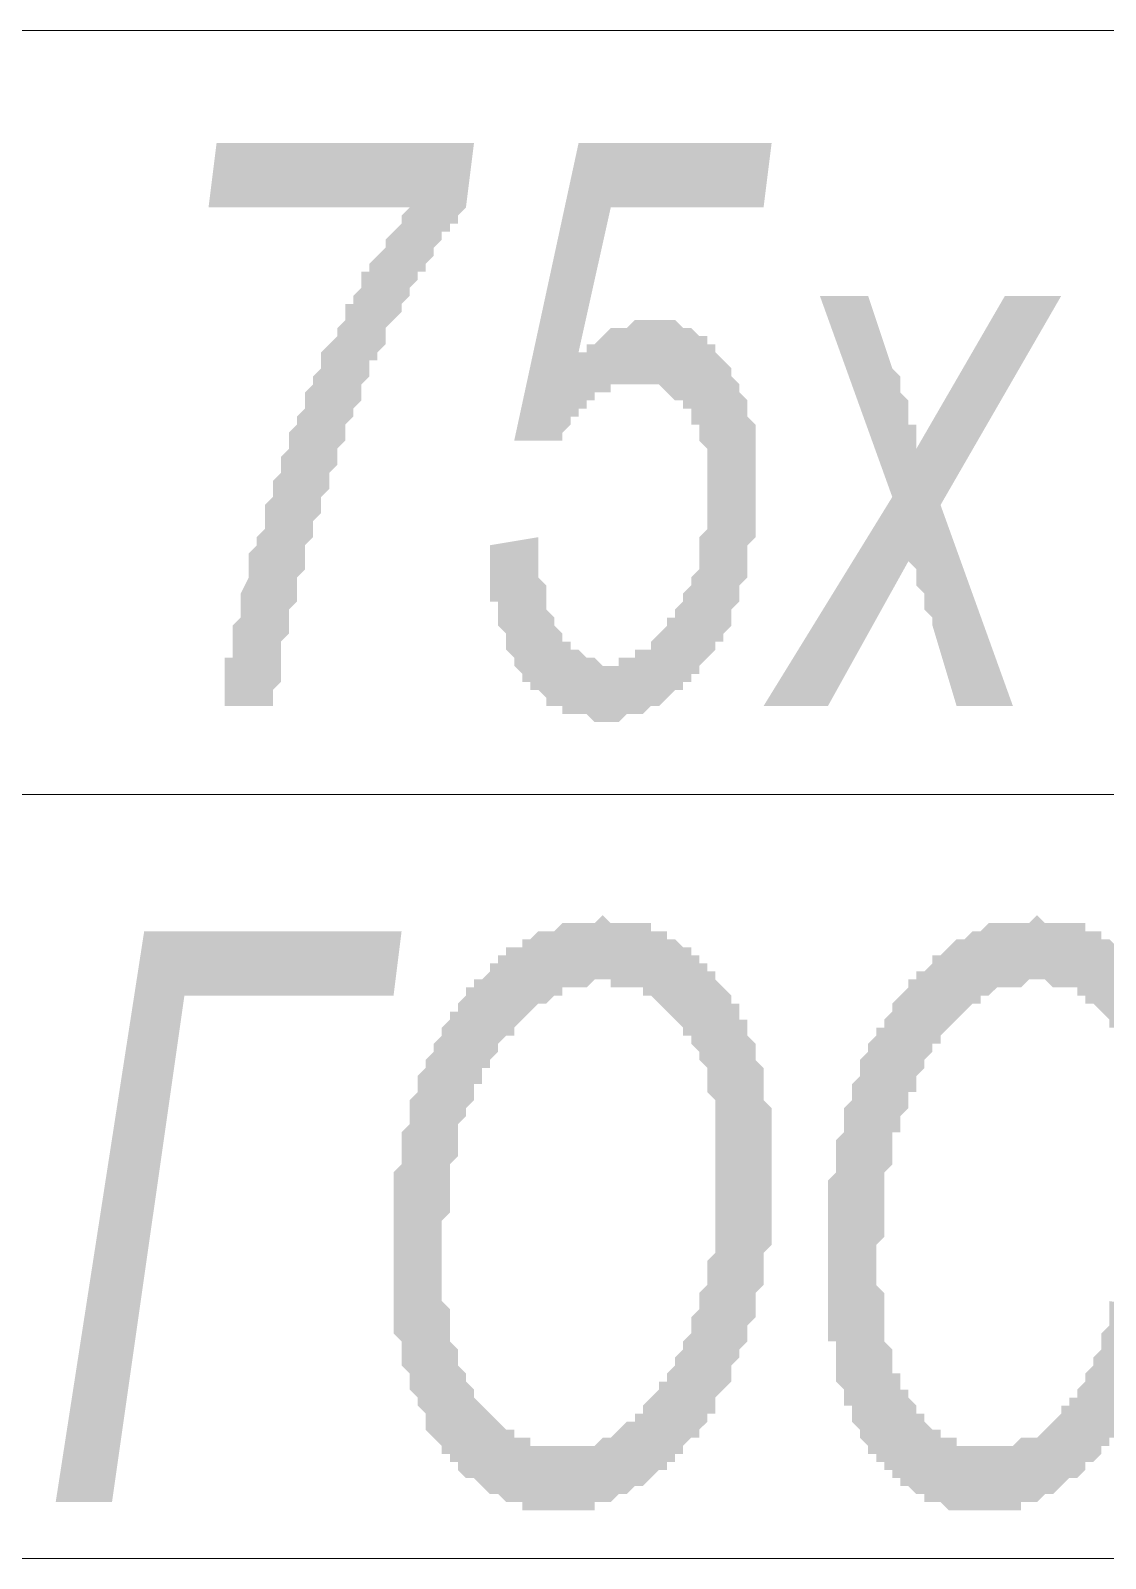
# Model space of a CAD drawing. Header units: millimetres. Extents: x 1372 to 666090, y 1285 to 31551.
# Drawn here: x 628617 to 629174, y 21939 to 22732 of the extents above; entities that cross this region are included whole.
import ezdxf

# ---------------------------------------------------------------- set-up
doc = ezdxf.new("R2010")
doc.units = ezdxf.units.MM
doc.layers.add('PDF _0', color=7, linetype='Continuous')
doc.layers.add('PDF _75-АЗ Штамп', color=7, linetype='Continuous')

msp = doc.modelspace()

# ---------------------------------------------------------------- hatches: boundary and pattern name
at = {"layer": 'PDF _75-АЗ Штамп', "transparency": 33554559}
for points in [[(628717.51, 22381.25), (628717.51, 22381.25), (628717.51, 22385.42), (628717.51, 22389.59), (628717.51, 22393.76), (628717.51, 22397.93), (628717.51, 22402.1), (628717.51, 22406.28), (628721.68, 22406.28), (628721.68, 22410.45), (628721.68, 22414.62), (628721.68, 22418.79), (628721.68, 22422.96), (628725.85, 22427.13), (628725.85, 22431.3), (628725.85, 22435.47), (628725.85, 22439.65), (628730.03, 22447.99), (628730.03, 22452.16), (628730.03, 22452.16), (628730.03, 22456.33), (628730.03, 22460.5), (628734.2, 22464.67), (628734.2, 22464.67), (628734.2, 22468.85), (628738.37, 22473.02), (628738.37, 22477.19), (628738.37, 22481.36), (628738.37, 22485.53), (628742.54, 22489.7), (628742.54, 22493.87), (628742.54, 22498.05), (628742.54, 22498.05), (628746.71, 22502.22), (628746.71, 22506.39), (628746.71, 22510.56), (628750.88, 22514.73), (628750.88, 22518.9), (628750.88, 22523.07), (628755.05, 22527.25), (628755.05, 22531.42), (628755.05, 22531.42), (628759.23, 22535.59), (628759.23, 22539.76), (628759.23, 22543.93), (628763.4, 22548.1), (628763.4, 22552.27), (628763.4, 22552.27), (628767.57, 22556.45), (628767.57, 22560.62), (628767.57, 22564.79), (628771.74, 22568.96), (628771.74, 22568.96), (628775.91, 22573.13), (628775.91, 22577.3), (628780.08, 22581.47), (628780.08, 22585.64), (628780.08, 22589.82), (628784.25, 22589.82), (628784.25, 22593.99), (628788.43, 22598.16), (628788.43, 22602.33), (628788.43, 22606.5), (628792.6, 22606.5), (628792.6, 22610.67), (628796.77, 22614.84), (628796.77, 22614.84), (628800.94, 22619.02), (628800.94, 22623.19), (628805.11, 22627.36), (628805.11, 22627.36), (628809.28, 22631.53), (628809.28, 22635.7), (628809.28, 22635.7), (628813.45, 22639.87), (628709.17, 22639.87), (628713.34, 22673.24), (628846.83, 22673.24), (628842.65, 22639.87), (628838.48, 22635.7), (628838.48, 22631.53), (628834.31, 22631.53), (628834.31, 22627.36), (628830.14, 22627.36), (628830.14, 22623.19), (628825.97, 22619.02), (628825.97, 22619.02), (628825.97, 22614.84), (628821.8, 22610.67), (628821.8, 22606.5), (628817.63, 22606.5), (628817.63, 22602.33), (628813.45, 22598.16), (628813.45, 22593.99), (628813.45, 22593.99), (628809.28, 22589.82), (628809.28, 22585.64), (628805.11, 22581.47), (628805.11, 22581.47), (628800.94, 22577.3), (628800.94, 22573.13), (628800.94, 22568.96), (628796.77, 22564.79), (628796.77, 22560.62), (628792.6, 22560.62), (628792.6, 22556.45), (628792.6, 22552.27), (628788.43, 22548.1), (628788.43, 22543.93), (628788.43, 22539.76), (628784.25, 22535.59), (628784.25, 22531.42), (628784.25, 22531.42), (628780.08, 22527.25), (628780.08, 22523.07), (628780.08, 22518.9), (628775.91, 22514.73), (628775.91, 22510.56), (628775.91, 22506.39), (628771.74, 22502.22), (628771.74, 22498.05), (628771.74, 22493.87), (628767.57, 22489.7), (628767.57, 22485.53), (628767.57, 22481.36), (628763.4, 22477.19), (628763.4, 22473.02), (628763.4, 22468.85), (628763.4, 22468.85), (628759.23, 22464.67), (628759.23, 22460.5), (628759.23, 22456.33), (628759.23, 22452.16), (628755.05, 22447.99), (628755.05, 22443.82), (628755.05, 22439.65), (628755.05, 22435.47), (628750.88, 22431.3), (628750.88, 22427.13), (628750.88, 22422.96), (628750.88, 22422.96), (628750.88, 22418.79), (628746.71, 22414.62), (628746.71, 22410.45), (628746.71, 22406.28), (628746.71, 22402.1), (628746.71, 22397.93), (628746.71, 22393.76), (628742.54, 22389.59), (628742.54, 22385.42), (628742.54, 22381.25), (628742.54, 22381.25), (628742.54, 22381.25)], [(628855.17, 22464.67), (628880.2, 22468.85), (628880.2, 22460.5), (628880.2, 22460.5), (628880.2, 22456.33), (628880.2, 22456.33), (628880.2, 22452.16), (628880.2, 22447.99), (628884.37, 22443.82), (628884.37, 22439.65), (628884.37, 22435.47), (628884.37, 22431.3), (628888.54, 22427.13), (628888.54, 22422.96), (628892.71, 22418.79), (628892.71, 22418.79), (628892.71, 22414.62), (628896.88, 22414.62), (628896.88, 22410.45), (628901.05, 22410.45), (628905.22, 22406.28), (628905.22, 22406.28), (628909.4, 22406.28), (628913.57, 22402.1), (628913.57, 22402.1), (628917.74, 22402.1), (628917.74, 22402.1), (628921.91, 22402.1), (628921.91, 22406.28), (628926.08, 22406.28), (628930.25, 22406.28), (628930.25, 22410.45), (628934.42, 22410.45), (628938.6, 22410.45), (628938.6, 22414.62), (628938.6, 22414.62), (628942.77, 22418.79), (628942.77, 22418.79), (628946.94, 22422.96), (628946.94, 22427.13), (628951.11, 22427.13), (628951.11, 22431.3), (628955.28, 22435.47), (628955.28, 22439.65), (628955.28, 22439.65), (628959.45, 22443.82), (628959.45, 22447.99), (628959.45, 22447.99), (628963.62, 22452.16), (628963.62, 22456.33), (628963.62, 22460.5), (628963.62, 22464.67), (628963.62, 22468.85), (628967.8, 22473.02), (628967.8, 22477.19), (628967.8, 22481.36), (628967.8, 22485.53), (628967.8, 22489.7), (628967.8, 22493.87), (628967.8, 22493.87), (628967.8, 22498.05), (628967.8, 22502.22), (628967.8, 22506.39), (628967.8, 22510.56), (628967.8, 22514.73), (628963.62, 22518.9), (628963.62, 22523.07), (628963.62, 22527.25), (628959.45, 22527.25), (628959.45, 22531.42), (628959.45, 22535.59), (628955.28, 22535.59), (628955.28, 22539.76), (628951.11, 22539.76), (628946.94, 22543.93), (628946.94, 22543.93), (628942.77, 22548.1), (628942.77, 22548.1), (628938.6, 22548.1), (628934.42, 22548.1), (628934.42, 22548.1), (628930.25, 22548.1), (628926.08, 22548.1), (628926.08, 22548.1), (628921.91, 22548.1), (628917.74, 22548.1), (628917.74, 22543.93), (628913.57, 22543.93), (628909.4, 22543.93), (628909.4, 22539.76), (628905.22, 22539.76), (628905.22, 22535.59), (628901.05, 22535.59), (628901.05, 22531.42), (628896.88, 22531.42), (628896.88, 22527.25), (628892.71, 22523.07), (628892.71, 22518.9), (628892.71, 22518.9), (628867.68, 22518.9), (628901.05, 22673.24), (629001.17, 22673.24), (628997, 22639.87), (628917.74, 22639.87), (628901.05, 22564.79), (628905.22, 22564.79), (628905.22, 22568.96), (628909.4, 22568.96), (628913.57, 22573.13), (628913.57, 22573.13), (628917.74, 22577.3), (628917.74, 22577.3), (628921.91, 22577.3), (628921.91, 22577.3), (628926.08, 22577.3), (628930.25, 22581.47), (628930.25, 22581.47), (628934.42, 22581.47), (628938.6, 22581.47), (628938.6, 22581.47), (628942.77, 22581.47), (628946.94, 22581.47), (628946.94, 22581.47), (628951.11, 22581.47), (628955.28, 22577.3), (628955.28, 22577.3), (628959.45, 22577.3), (628959.45, 22577.3), (628963.62, 22573.13), (628967.8, 22573.13), (628967.8, 22568.96), (628971.97, 22568.96), (628971.97, 22564.79), (628976.14, 22560.62), (628976.14, 22560.62), (628976.14, 22560.62), (628980.31, 22556.45), (628980.31, 22552.27), (628984.48, 22548.1), (628984.48, 22548.1), (628984.48, 22543.93), (628988.65, 22539.76), (628988.65, 22535.59), (628988.65, 22531.42), (628988.65, 22531.42), (628992.82, 22527.25), (628992.82, 22523.07), (628992.82, 22518.9), (628992.82, 22514.73), (628992.82, 22510.56), (628992.82, 22506.39), (628992.82, 22498.05), (628992.82, 22498.05), (628992.82, 22493.87), (628992.82, 22489.7), (628992.82, 22485.53), (628992.82, 22481.36), (628992.82, 22477.19), (628992.82, 22473.02), (628992.82, 22468.85), (628988.65, 22464.67), (628988.65, 22460.5), (628988.65, 22456.33), (628988.65, 22452.16), (628988.65, 22447.99), (628984.48, 22443.82), (628984.48, 22439.65), (628984.48, 22439.65), (628984.48, 22435.47), (628980.31, 22431.3), (628980.31, 22427.13), (628980.31, 22422.96), (628976.14, 22418.79), (628976.14, 22414.62), (628971.97, 22414.62), (628971.97, 22410.45), (628967.8, 22406.28), (628967.8, 22406.28), (628963.62, 22402.1), (628963.62, 22397.93), (628959.45, 22397.93), (628959.45, 22393.76), (628955.28, 22393.76), (628955.28, 22389.59), (628951.11, 22389.59), (628946.94, 22385.42), (628946.94, 22385.42), (628942.77, 22381.25), (628942.77, 22381.25), (628938.6, 22381.25), (628934.42, 22377.08), (628934.42, 22377.08), (628930.25, 22377.08), (628926.08, 22377.08), (628926.08, 22377.08), (628921.91, 22372.9), (628917.74, 22372.9), (628917.74, 22372.9), (628913.57, 22372.9), (628909.4, 22372.9), (628909.4, 22372.9), (628905.22, 22377.08), (628901.05, 22377.08), (628901.05, 22377.08), (628896.88, 22377.08), (628892.71, 22377.08), (628892.71, 22381.25), (628888.54, 22381.25), (628884.37, 22381.25), (628884.37, 22385.42), (628884.37, 22385.42), (628880.2, 22389.59), (628876.03, 22389.59), (628876.03, 22393.76), (628871.85, 22393.76), (628871.85, 22397.93), (628867.68, 22402.1), (628867.68, 22406.28), (628867.68, 22406.28), (628863.51, 22410.45), (628863.51, 22414.62), (628863.51, 22418.79), (628859.34, 22422.96), (628859.34, 22427.13), (628859.34, 22431.3), (628859.34, 22435.47), (628855.17, 22435.47), (628855.17, 22439.65), (628855.17, 22443.82), (628855.17, 22447.99), (628855.17, 22452.16), (628855.17, 22456.33), (628855.17, 22456.33), (628855.17, 22460.5), (628855.17, 22464.67)], [(628997, 22381.25), (629063.74, 22489.7), (629026.2, 22593.99), (629051.22, 22593.99), (629063.74, 22556.45), (629067.91, 22552.27), (629067.91, 22548.1), (629067.91, 22543.93), (629072.08, 22539.76), (629072.08, 22535.59), (629072.08, 22531.42), (629072.08, 22527.25), (629076.25, 22527.25), (629076.25, 22523.07), (629076.25, 22518.9), (629076.25, 22514.73), (629122.14, 22593.99), (629151.34, 22593.99), (629088.77, 22485.53), (629126.31, 22381.25), (629097.11, 22381.25), (629084.59, 22422.96), (629084.59, 22427.13), (629080.42, 22431.3), (629080.42, 22431.3), (629080.42, 22435.47), (629080.42, 22439.65), (629076.25, 22443.82), (629076.25, 22447.99), (629076.25, 22452.16), (629072.08, 22456.33), (629072.08, 22456.33), (629030.37, 22381.25)], [(629176.37, 22072.56), (629205.56, 22068.39), (629205.56, 22064.22), (629205.56, 22060.05), (629201.39, 22055.88), (629201.39, 22051.71), (629201.39, 22047.54), (629197.22, 22043.36), (629197.22, 22039.19), (629197.22, 22035.02), (629193.05, 22030.85), (629193.05, 22026.68), (629193.05, 22026.68), (629188.88, 22022.51), (629188.88, 22018.34), (629184.71, 22014.16), (629184.71, 22014.16), (629180.54, 22009.99), (629180.54, 22005.82), (629180.54, 22001.65), (629176.37, 22001.65), (629176.37, 21997.48), (629172.19, 21997.48), (629172.19, 21993.31), (629168.02, 21989.14), (629168.02, 21989.14), (629163.85, 21989.14), (629163.85, 21984.96), (629159.68, 21980.79), (629159.68, 21980.79), (629155.51, 21980.79), (629151.34, 21976.62), (629151.34, 21976.62), (629147.17, 21972.45), (629147.17, 21972.45), (629142.99, 21972.45), (629138.82, 21968.28), (629138.82, 21968.28), (629134.65, 21968.28), (629130.48, 21968.28), (629130.48, 21964.11), (629126.31, 21964.11), (629122.14, 21964.11), (629122.14, 21964.11), (629117.97, 21964.11), (629113.79, 21964.11), (629113.79, 21964.11), (629113.79, 21964.11), (629109.62, 21964.11), (629105.45, 21964.11), (629101.28, 21964.11), (629101.28, 21964.11), (629097.11, 21964.11), (629092.94, 21964.11), (629088.77, 21968.28), (629088.77, 21968.28), (629084.59, 21968.28), (629080.42, 21968.28), (629080.42, 21972.45), (629076.25, 21972.45), (629076.25, 21972.45), (629072.08, 21976.62), (629067.91, 21976.62), (629067.91, 21980.79), (629063.74, 21980.79), (629063.74, 21984.96), (629059.57, 21984.96), (629059.57, 21989.14), (629055.39, 21989.14), (629055.39, 21993.31), (629051.22, 21993.31), (629051.22, 21997.48), (629051.22, 21997.48), (629047.05, 22001.65), (629047.05, 22005.82), (629047.05, 22005.82), (629042.88, 22009.99), (629042.88, 22014.16), (629042.88, 22018.34), (629038.71, 22018.34), (629038.71, 22022.51), (629038.71, 22026.68), (629034.54, 22030.85), (629034.54, 22035.02), (629034.54, 22039.19), (629034.54, 22043.36), (629034.54, 22047.54), (629034.54, 22051.71), (629030.37, 22051.71), (629030.37, 22055.88), (629030.37, 22064.22), (629030.37, 22068.39), (629030.37, 22072.56), (629030.37, 22076.74), (629030.37, 22080.91), (629030.37, 22085.08), (629030.37, 22089.25), (629030.37, 22089.25), (629030.37, 22097.59), (629030.37, 22101.76), (629030.37, 22105.93), (629030.37, 22110.11), (629030.37, 22114.28), (629030.37, 22118.45), (629030.37, 22122.62), (629030.37, 22126.79), (629030.37, 22130.96), (629030.37, 22135.13), (629034.54, 22139.31), (629034.54, 22143.48), (629034.54, 22147.65), (629034.54, 22151.82), (629034.54, 22151.82), (629034.54, 22155.99), (629038.71, 22160.16), (629038.71, 22164.33), (629038.71, 22168.51), (629038.71, 22172.68), (629042.88, 22176.85), (629042.88, 22181.02), (629042.88, 22181.02), (629042.88, 22185.19), (629047.05, 22189.36), (629047.05, 22193.53), (629047.05, 22197.71), (629051.22, 22201.88), (629051.22, 22201.88), (629051.22, 22206.05), (629055.39, 22210.22), (629055.39, 22214.39), (629059.57, 22214.39), (629059.57, 22218.56), (629063.74, 22222.73), (629063.74, 22222.73), (629063.74, 22226.91), (629067.91, 22231.08), (629067.91, 22231.08), (629072.08, 22235.25), (629072.08, 22239.42), (629076.25, 22239.42), (629076.25, 22243.59), (629080.42, 22243.59), (629084.59, 22247.76), (629084.59, 22251.93), (629088.77, 22251.93), (629088.77, 22251.93), (629092.94, 22256.1), (629092.94, 22256.1), (629097.11, 22260.28), (629101.28, 22260.28), (629101.28, 22260.28), (629105.45, 22264.45), (629105.45, 22264.45), (629109.62, 22264.45), (629113.79, 22268.62), (629113.79, 22268.62), (629117.97, 22268.62), (629122.14, 22268.62), (629122.14, 22268.62), (629126.31, 22268.62), (629130.48, 22268.62), (629130.48, 22268.62), (629134.65, 22268.62), (629138.82, 22272.79), (629142.99, 22268.62), (629142.99, 22268.62), (629147.17, 22268.62), (629151.34, 22268.62), (629155.51, 22268.62), (629155.51, 22268.62), (629159.68, 22268.62), (629163.85, 22268.62), (629163.85, 22264.45), (629168.02, 22264.45), (629172.19, 22264.45), (629172.19, 22260.28), (629176.37, 22260.28), (629176.37, 22260.28), (629180.54, 22256.1), (629180.54, 22256.1), (629184.71, 22251.93), (629184.71, 22251.93), (629188.88, 22247.76), (629193.05, 22247.76), (629193.05, 22243.59), (629193.05, 22243.59), (629197.22, 22239.42), (629197.22, 22235.25), (629201.39, 22235.25), (629201.39, 22231.08), (629201.39, 22226.91), (629205.56, 22222.73), (629205.56, 22222.73), (629205.56, 22218.56), (629209.74, 22214.39), (629209.74, 22210.22), (629209.74, 22206.05), (629209.74, 22201.88), (629213.91, 22197.71), (629213.91, 22193.53), (629213.91, 22189.36), (629213.91, 22185.19), (629213.91, 22181.02), (629213.91, 22176.85), (629213.91, 22176.85), (629188.88, 22172.68), (629188.88, 22176.85), (629188.88, 22181.02), (629188.88, 22189.36), (629184.71, 22193.53), (629184.71, 22193.53), (629184.71, 22197.71), (629184.71, 22201.88), (629180.54, 22206.05), (629180.54, 22210.22), (629180.54, 22214.39), (629176.37, 22214.39), (629176.37, 22218.56), (629172.19, 22222.73), (629172.19, 22222.73), (629172.19, 22222.73), (629168.02, 22226.91), (629163.85, 22226.91), (629163.85, 22231.08), (629159.68, 22231.08), (629159.68, 22235.25), (629155.51, 22235.25), (629151.34, 22235.25), (629151.34, 22235.25), (629147.17, 22235.25), (629142.99, 22239.42), (629142.99, 22239.42), (629138.82, 22239.42), (629134.65, 22239.42), (629134.65, 22239.42), (629130.48, 22235.25), (629126.31, 22235.25), (629126.31, 22235.25), (629122.14, 22235.25), (629117.97, 22235.25), (629117.97, 22235.25), (629113.79, 22231.08), (629113.79, 22231.08), (629109.62, 22231.08), (629109.62, 22226.91), (629105.45, 22226.91), (629101.28, 22222.73), (629101.28, 22222.73), (629097.11, 22218.56), (629097.11, 22218.56), (629092.94, 22214.39), (629092.94, 22214.39), (629088.77, 22210.22), (629088.77, 22206.05), (629084.59, 22206.05), (629084.59, 22201.88), (629080.42, 22197.71), (629080.42, 22193.53), (629076.25, 22189.36), (629076.25, 22189.36), (629076.25, 22185.19), (629076.25, 22181.02), (629072.08, 22181.02), (629072.08, 22176.85), (629072.08, 22172.68), (629067.91, 22168.51), (629067.91, 22164.33), (629067.91, 22160.16), (629063.74, 22160.16), (629063.74, 22155.99), (629063.74, 22151.82), (629063.74, 22147.65), (629063.74, 22143.48), (629059.57, 22139.31), (629059.57, 22135.13), (629059.57, 22130.96), (629059.57, 22126.79), (629059.57, 22122.62), (629059.57, 22118.45), (629059.57, 22114.28), (629059.57, 22110.11), (629059.57, 22105.93), (629055.39, 22101.76), (629055.39, 22097.59), (629055.39, 22093.42), (629055.39, 22089.25), (629055.39, 22085.08), (629055.39, 22080.91), (629059.57, 22076.74), (629059.57, 22072.56), (629059.57, 22068.39), (629059.57, 22064.22), (629059.57, 22060.05), (629059.57, 22055.88), (629059.57, 22051.71), (629063.74, 22047.54), (629063.74, 22043.36), (629063.74, 22039.19), (629063.74, 22035.02), (629067.91, 22035.02), (629067.91, 22030.85), (629067.91, 22026.68), (629072.08, 22026.68), (629072.08, 22022.51), (629072.08, 22022.51), (629076.25, 22018.34), (629076.25, 22014.16), (629080.42, 22014.16), (629080.42, 22009.99), (629084.59, 22005.82), (629084.59, 22005.82), (629088.77, 22005.82), (629088.77, 22001.65), (629092.94, 22001.65), (629097.11, 22001.65), (629097.11, 21997.48), (629101.28, 21997.48), (629105.45, 21997.48), (629105.45, 21997.48), (629109.62, 21997.48), (629113.79, 21997.48), (629113.79, 21997.48), (629117.97, 21997.48), (629117.97, 21997.48), (629122.14, 21997.48), (629126.31, 21997.48), (629126.31, 21997.48), (629130.48, 22001.65), (629134.65, 22001.65), (629134.65, 22001.65), (629138.82, 22001.65), (629142.99, 22005.82), (629142.99, 22005.82), (629147.17, 22009.99), (629147.17, 22009.99), (629151.34, 22014.16), (629151.34, 22018.34), (629155.51, 22018.34), (629155.51, 22022.51), (629159.68, 22022.51), (629159.68, 22026.68), (629163.85, 22030.85), (629163.85, 22030.85), (629163.85, 22035.02), (629168.02, 22039.19), (629168.02, 22043.36), (629172.19, 22047.54), (629172.19, 22051.71), (629172.19, 22051.71), (629172.19, 22055.88), (629176.37, 22060.05), (629176.37, 22064.22), (629176.37, 22068.39), (629176.37, 22072.56)], [(628675.8, 22264.45), (628809.28, 22264.45), (628805.11, 22231.08), (628696.66, 22231.08), (628659.11, 21968.28), (628629.91, 21968.28)]]:
    msp.add_hatch(color=256, dxfattribs=at).paths.add_polyline_path(points)
h = msp.add_hatch(color=256, dxfattribs=at)
h.paths.add_polyline_path([(628805.11, 22093.42), (628805.11, 22097.59), (628805.11, 22101.76), (628805.11, 22105.93), (628805.11, 22110.11), (628805.11, 22114.28), (628805.11, 22118.45), (628805.11, 22122.62), (628805.11, 22126.79), (628805.11, 22130.96), (628805.11, 22135.13), (628805.11, 22139.31), (628809.28, 22143.48), (628809.28, 22147.65), (628809.28, 22151.82), (628809.28, 22155.99), (628809.28, 22160.16), (628813.45, 22164.33), (628813.45, 22168.51), (628813.45, 22172.68), (628813.45, 22172.68), (628813.45, 22176.85), (628817.63, 22181.02), (628817.63, 22185.19), (628817.63, 22189.36), (628821.8, 22193.53), (628821.8, 22193.53), (628821.8, 22197.71), (628825.97, 22201.88), (628825.97, 22206.05), (628825.97, 22206.05), (628830.14, 22210.22), (628830.14, 22214.39), (628834.31, 22218.56), (628834.31, 22218.56), (628834.31, 22222.73), (628838.48, 22222.73), (628838.48, 22226.91), (628842.65, 22231.08), (628842.65, 22235.25), (628846.83, 22235.25), (628846.83, 22239.42), (628851, 22239.42), (628855.17, 22243.59), (628855.17, 22247.76), (628859.34, 22247.76), (628859.34, 22251.93), (628863.51, 22251.93), (628863.51, 22256.1), (628867.68, 22256.1), (628871.85, 22256.1), (628871.85, 22260.28), (628876.03, 22260.28), (628876.03, 22260.28), (628880.2, 22264.45), (628884.37, 22264.45), (628884.37, 22264.45), (628888.54, 22264.45), (628892.71, 22268.62), (628892.71, 22268.62), (628896.88, 22268.62), (628901.05, 22268.62), (628901.05, 22268.62), (628905.22, 22268.62), (628909.4, 22268.62), (628909.4, 22268.62), (628913.57, 22272.79), (628913.57, 22272.79), (628917.74, 22268.62), (628921.91, 22268.62), (628921.91, 22268.62), (628926.08, 22268.62), (628930.25, 22268.62), (628930.25, 22268.62), (628934.42, 22268.62), (628938.6, 22268.62), (628938.6, 22264.45), (628942.77, 22264.45), (628946.94, 22264.45), (628946.94, 22260.28), (628951.11, 22260.28), (628951.11, 22260.28), (628955.28, 22256.1), (628959.45, 22256.1), (628959.45, 22251.93), (628963.62, 22251.93), (628963.62, 22247.76), (628967.8, 22247.76), (628967.8, 22243.59), (628971.97, 22243.59), (628971.97, 22239.42), (628976.14, 22235.25), (628976.14, 22235.25), (628980.31, 22231.08), (628980.31, 22226.91), (628984.48, 22226.91), (628984.48, 22222.73), (628984.48, 22218.56), (628988.65, 22218.56), (628988.65, 22214.39), (628988.65, 22210.22), (628992.82, 22206.05), (628992.82, 22201.88), (628992.82, 22201.88), (628992.82, 22197.71), (628997, 22193.53), (628997, 22189.36), (628997, 22185.19), (628997, 22181.02), (628997, 22176.85), (629001.17, 22172.68), (629001.17, 22168.51), (629001.17, 22164.33), (629001.17, 22160.16), (629001.17, 22155.99), (629001.17, 22151.82), (629001.17, 22147.65), (629001.17, 22143.48), (629001.17, 22139.31), (629001.17, 22139.31), (629001.17, 22135.13), (629001.17, 22130.96), (629001.17, 22126.79), (629001.17, 22122.62), (629001.17, 22118.45), (629001.17, 22114.28), (629001.17, 22110.11), (629001.17, 22105.93), (629001.17, 22101.76), (628997, 22097.59), (628997, 22093.42), (628997, 22089.25), (628997, 22085.08), (628997, 22080.91), (628992.82, 22076.74), (628992.82, 22072.56), (628992.82, 22068.39), (628992.82, 22064.22), (628988.65, 22060.05), (628988.65, 22055.88), (628988.65, 22055.88), (628988.65, 22051.71), (628984.48, 22047.54), (628984.48, 22047.54), (628984.48, 22043.36), (628980.31, 22039.19), (628980.31, 22035.02), (628980.31, 22030.85), (628976.14, 22026.68), (628976.14, 22026.68), (628971.97, 22022.51), (628971.97, 22018.34), (628971.97, 22014.16), (628967.8, 22014.16), (628967.8, 22009.99), (628967.8, 22009.99), (628963.62, 22005.82), (628963.62, 22001.65), (628959.45, 22001.65), (628955.28, 21997.48), (628955.28, 21993.31), (628951.11, 21993.31), (628951.11, 21989.14), (628946.94, 21989.14), (628946.94, 21984.96), (628942.77, 21984.96), (628938.6, 21980.79), (628938.6, 21980.79), (628934.42, 21976.62), (628934.42, 21976.62), (628930.25, 21976.62), (628926.08, 21972.45), (628926.08, 21972.45), (628921.91, 21972.45), (628917.74, 21968.28), (628917.74, 21968.28), (628913.57, 21968.28), (628909.4, 21968.28), (628909.4, 21964.11), (628905.22, 21964.11), (628901.05, 21964.11), (628901.05, 21964.11), (628896.88, 21964.11), (628892.71, 21964.11), (628892.71, 21964.11), (628892.71, 21964.11), (628888.54, 21964.11), (628884.37, 21964.11), (628880.2, 21964.11), (628880.2, 21964.11), (628876.03, 21964.11), (628871.85, 21964.11), (628871.85, 21968.28), (628867.68, 21968.28), (628863.51, 21968.28), (628863.51, 21968.28), (628859.34, 21972.45), (628855.17, 21972.45), (628855.17, 21972.45), (628851, 21976.62), (628851, 21976.62), (628846.83, 21980.79), (628846.83, 21980.79), (628842.65, 21980.79), (628838.48, 21984.96), (628838.48, 21989.14), (628834.31, 21989.14), (628834.31, 21993.31), (628830.14, 21993.31), (628830.14, 21997.48), (628825.97, 22001.65), (628825.97, 22001.65), (628821.8, 22005.82), (628821.8, 22009.99), (628821.8, 22014.16), (628817.63, 22018.34), (628817.63, 22018.34), (628817.63, 22022.51), (628813.45, 22026.68), (628813.45, 22026.68), (628813.45, 22030.85), (628813.45, 22035.02), (628809.28, 22039.19), (628809.28, 22043.36), (628809.28, 22047.54), (628809.28, 22051.71), (628805.11, 22055.88), (628805.11, 22060.05), (628805.11, 22064.22), (628805.11, 22068.39), (628805.11, 22072.56), (628805.11, 22076.74), (628805.11, 22080.91), (628805.11, 22085.08), (628805.11, 22089.25), (628805.11, 22093.42), (628805.11, 22093.42)], flags=0)
h.paths.add_polyline_path([(628830.14, 22089.25), (628830.14, 22085.08), (628830.14, 22080.91), (628830.14, 22076.74), (628830.14, 22072.56), (628834.31, 22068.39), (628834.31, 22064.22), (628834.31, 22064.22), (628834.31, 22060.05), (628834.31, 22055.88), (628834.31, 22051.71), (628838.48, 22047.54), (628838.48, 22043.36), (628838.48, 22043.36), (628838.48, 22039.19), (628842.65, 22035.02), (628842.65, 22030.85), (628842.65, 22030.85), (628846.83, 22026.68), (628846.83, 22022.51), (628851, 22018.34), (628851, 22018.34), (628855.17, 22014.16), (628855.17, 22014.16), (628859.34, 22009.99), (628859.34, 22009.99), (628863.51, 22005.82), (628867.68, 22005.82), (628867.68, 22001.65), (628871.85, 22001.65), (628876.03, 22001.65), (628876.03, 21997.48), (628880.2, 21997.48), (628884.37, 21997.48), (628884.37, 21997.48), (628888.54, 21997.48), (628892.71, 21997.48), (628892.71, 21997.48), (628896.88, 21997.48), (628896.88, 21997.48), (628901.05, 21997.48), (628905.22, 21997.48), (628905.22, 21997.48), (628909.4, 21997.48), (628913.57, 22001.65), (628913.57, 22001.65), (628917.74, 22001.65), (628921.91, 22005.82), (628921.91, 22005.82), (628921.91, 22005.82), (628926.08, 22009.99), (628930.25, 22009.99), (628930.25, 22014.16), (628934.42, 22014.16), (628934.42, 22018.34), (628938.6, 22022.51), (628938.6, 22022.51), (628942.77, 22026.68), (628942.77, 22030.85), (628946.94, 22030.85), (628946.94, 22035.02), (628951.11, 22039.19), (628951.11, 22039.19), (628951.11, 22043.36), (628955.28, 22047.54), (628955.28, 22051.71), (628955.28, 22051.71), (628959.45, 22055.88), (628959.45, 22060.05), (628959.45, 22064.22), (628963.62, 22068.39), (628963.62, 22072.56), (628963.62, 22076.74), (628967.8, 22080.91), (628967.8, 22085.08), (628967.8, 22085.08), (628967.8, 22089.25), (628967.8, 22093.42), (628971.97, 22097.59), (628971.97, 22101.76), (628971.97, 22105.93), (628971.97, 22110.11), (628971.97, 22114.28), (628971.97, 22118.45), (628971.97, 22122.62), (628971.97, 22126.79), (628971.97, 22130.96), (628971.97, 22135.13), (628971.97, 22139.31), (628971.97, 22139.31), (628971.97, 22143.48), (628971.97, 22151.82), (628971.97, 22155.99), (628971.97, 22160.16), (628971.97, 22164.33), (628971.97, 22168.51), (628971.97, 22172.68), (628971.97, 22176.85), (628971.97, 22176.85), (628967.8, 22181.02), (628967.8, 22185.19), (628967.8, 22189.36), (628967.8, 22193.53), (628963.62, 22197.71), (628963.62, 22197.71), (628963.62, 22201.88), (628959.45, 22206.05), (628959.45, 22210.22), (628955.28, 22210.22), (628955.28, 22214.39), (628951.11, 22218.56), (628951.11, 22218.56), (628946.94, 22222.73), (628946.94, 22222.73), (628942.77, 22226.91), (628942.77, 22226.91), (628938.6, 22231.08), (628934.42, 22231.08), (628934.42, 22235.25), (628930.25, 22235.25), (628926.08, 22235.25), (628926.08, 22235.25), (628921.91, 22235.25), (628917.74, 22235.25), (628917.74, 22239.42), (628913.57, 22239.42), (628913.57, 22239.42), (628909.4, 22239.42), (628909.4, 22239.42), (628905.22, 22235.25), (628901.05, 22235.25), (628901.05, 22235.25), (628896.88, 22235.25), (628892.71, 22235.25), (628892.71, 22231.08), (628888.54, 22231.08), (628888.54, 22231.08), (628884.37, 22226.91), (628880.2, 22226.91), (628880.2, 22226.91), (628876.03, 22222.73), (628876.03, 22222.73), (628871.85, 22218.56), (628871.85, 22218.56), (628867.68, 22214.39), (628867.68, 22210.22), (628863.51, 22210.22), (628859.34, 22206.05), (628859.34, 22201.88), (628855.17, 22197.71), (628855.17, 22197.71), (628855.17, 22193.53), (628851, 22193.53), (628851, 22189.36), (628851, 22185.19), (628846.83, 22185.19), (628846.83, 22181.02), (628846.83, 22176.85), (628842.65, 22172.68), (628842.65, 22168.51), (628842.65, 22168.51), (628838.48, 22164.33), (628838.48, 22160.16), (628838.48, 22155.99), (628838.48, 22151.82), (628838.48, 22147.65), (628834.31, 22143.48), (628834.31, 22139.31), (628834.31, 22135.13), (628834.31, 22130.96), (628834.31, 22126.79), (628834.31, 22122.62), (628834.31, 22118.45), (628830.14, 22114.28), (628830.14, 22110.11), (628830.14, 22105.93), (628830.14, 22101.76), (628830.14, 22097.59), (628830.14, 22093.42), (628830.14, 22089.25)], flags=0)

# ---------------------------------------------------------------- linework, layer by layer
at = {"layer": 'PDF _0', "lineweight": 18}
for points in [[(638090.63, 22731.64), (619774.05, 22731.64)], [(638090.63, 21939.08), (619774.05, 21939.08)]]:
    msp.add_lwpolyline(points, close=True, dxfattribs=at)
at = {"layer": 'PDF _0', "lineweight": 9}
msp.add_lwpolyline([(627491.12, 22335.36), (631850.23, 22335.36)], dxfattribs=at)

doc.saveas('drawing.dxf')
